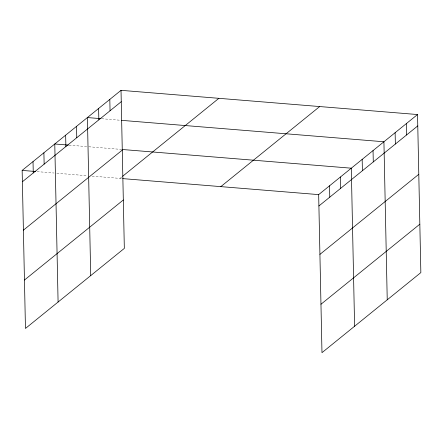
<?xml version="1.0" encoding="UTF-8"?>
<svg xmlns="http://www.w3.org/2000/svg" width="443" height="443" viewBox="0 0 443 443"><rect width="100%" height="100%" fill="white"/><g stroke="black" fill="none" stroke-linecap="round" stroke-linejoin="round"><path stroke-width="0.33" stroke-dasharray="2.21 1.66" d="M120.003 178.396L122.074 176.718M101.674 118.724L120.02 120.225M69.047 145.149L86.717 146.589M88.755 146.755L121.371 149.418M37.101 171.624L54.085 173.014M56.804 173.235L87.382 175.733M92.138 176.12L122.046 178.562"/><path stroke-width="0.66" d="M121.022 90.333L124.333 248.385L25.461 328.457L22.15 170.405L121.022 90.333L417.539 114.543L420.85 272.595L321.978 352.667L318.667 194.615L417.539 114.543M22.388 181.757L121.26 101.685M23.401 230.166L122.274 150.099M122.589 176.297L218.875 98.324M24.448 280.042L123.32 199.976M220.819 186.625L319.691 106.553M318.905 205.962L417.777 125.895M319.918 254.376L418.79 174.304M320.965 304.252L419.837 224.186M100.998 118.669L87.404 117.561L90.715 275.612M121.382 120.335L383.92 141.766L387.232 299.817M68.366 145.094L54.777 143.981L58.088 302.032M122.052 149.474L351.293 168.19L354.605 326.242M22.15 170.405L35.739 171.513M122.728 178.618L318.667 194.615M406.336 123.619L406.569 134.971M395.128 132.695L395.366 144.041M373.045 150.576L373.283 161.928M362.169 159.38L362.407 170.732M340.418 177.001L340.656 188.347M329.542 185.805L329.78 197.157M109.814 99.409L110.052 110.761M98.612 108.485L98.85 119.837M76.528 126.366L76.766 137.718M65.653 135.176L65.891 146.522M43.901 152.791L44.139 164.143M33.026 161.601L33.264 172.947"/></g></svg>
